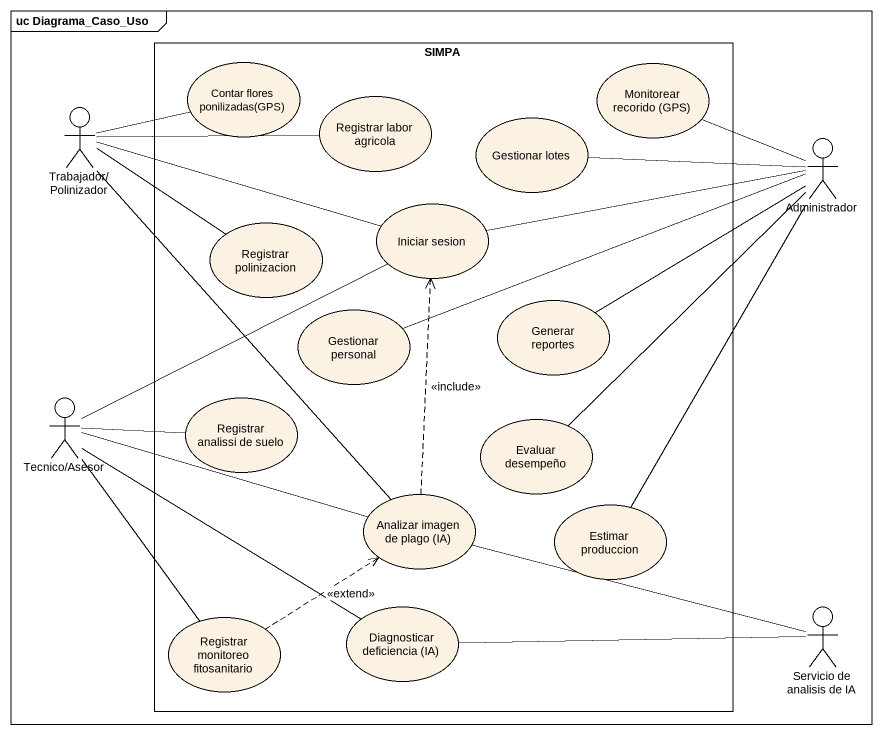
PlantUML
@startuml
mainframe uc Diagrama_Caso_Uso
rectangle SIMPA {
  usecase "Contar flores ponilizadas(GPS)" as Contar_flores_ponilizadas
  usecase "Monitorear recorido (GPS)" as Monitorear_recorido_GPS
  usecase "Registrar labor agricola" as Registrar_labor_agricola
  usecase "Gestionar lotes" as Gestionar_lotes
  usecase "Registrar polinizacion" as Registrar_polinizacion
  usecase "Iniciar sesion" as Iniciar_sesion
  usecase "Gestionar personal" as Gestionar_personal
  usecase "Generar reportes" as Generar_reportes
  usecase "Registrar analissi de suelo" as Registrar_analissi_de_suelo
  usecase "Evaluar desempeño" as Evaluar_desempeño
  usecase "Analizar imagen de plago (IA)" as Analizar_imagen_de_plago_IA
  usecase "Estimar produccion" as Estimar_produccion
  usecase "Registrar monitoreo fitosanitario" as Registrar_monitoreo
  usecase "Diagnosticar deficiencia (IA)" as Diagnosticar_deficiencia_IA
}
actor "Trabajador/Polinizador" as Trabajador_Polinizador
actor Administrador
actor "Tecnico/Asesor" as Tecnico_Asesor
actor "Servicio de analisis de IA" as Servicio_de_analisis_de_IA
Trabajador_Polinizador -right- Contar_flores_ponilizadas
Trabajador_Polinizador -right- Registrar_labor_agricola
Trabajador_Polinizador -right- Registrar_polinizacion
Trabajador_Polinizador -right- Iniciar_sesion
Trabajador_Polinizador -- Analizar_imagen_de_plago_IA
Administrador -left- Monitorear_recorido_GPS
Administrador -left- Gestionar_lotes
Administrador -left- Iniciar_sesion
Administrador -left- Gestionar_personal
Administrador -left- Generar_reportes
Administrador -- Evaluar_desempeño
Administrador -- Estimar_produccion
Tecnico_Asesor -right- Iniciar_sesion
Tecnico_Asesor -right- Registrar_analissi_de_suelo
Tecnico_Asesor -right- Analizar_imagen_de_plago_IA
Tecnico_Asesor -- Registrar_monitoreo
Tecnico_Asesor -right- Diagnosticar_deficiencia_IA
Analizar_imagen_de_plago_IA .up.> Iniciar_sesion : <<include>>
Registrar_monitoreo .up.> Analizar_imagen_de_plago_IA : <<extend>>
Servicio_de_analisis_de_IA -left- Analizar_imagen_de_plago_IA
Servicio_de_analisis_de_IA -left- Diagnosticar_deficiencia_IA
@enduml
